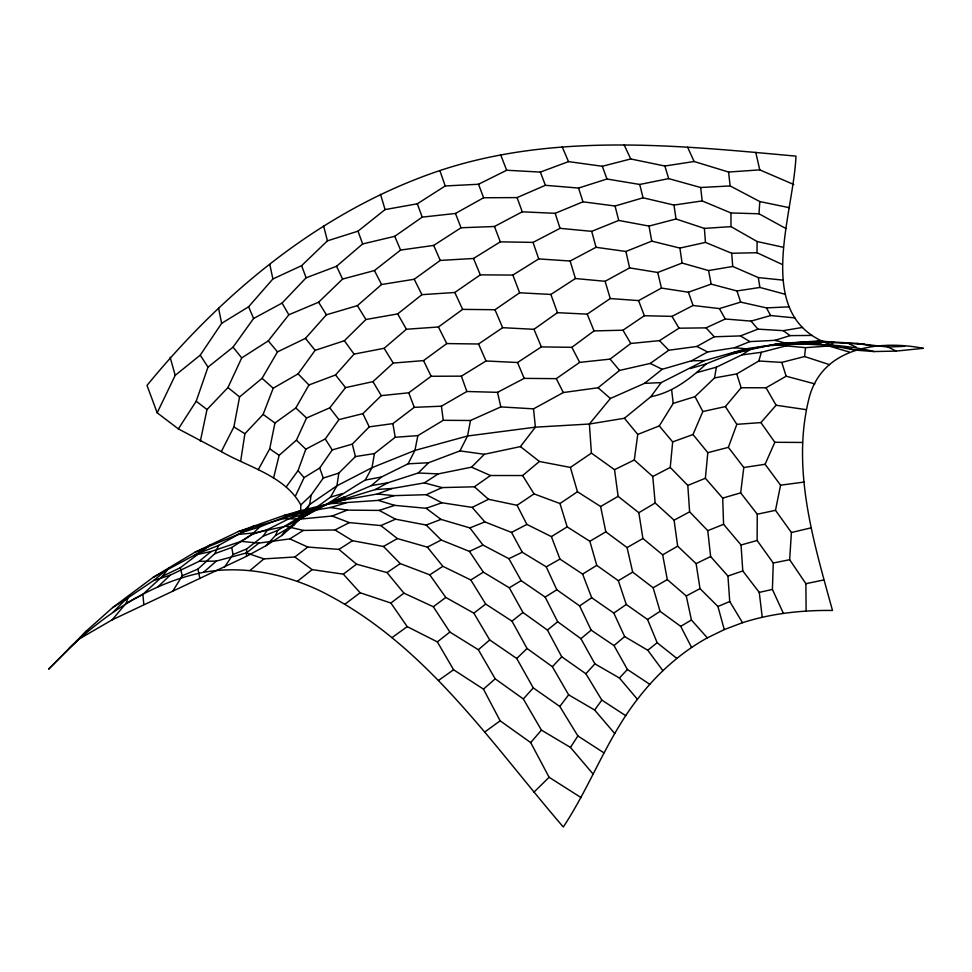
<?xml version="1.0" encoding="UTF-8"?>
<svg xmlns="http://www.w3.org/2000/svg" width="972" height="972" viewBox="0 0 972 972"><rect width="100%" height="100%" fill="white"/><g stroke="black" fill="none" stroke-linecap="round" stroke-linejoin="round"><path stroke-width="1.46" d="M783.347 613.283L772.4 589.409L773.262 563.007L757.115 540.481L757.273 514.212L740.664 492.853L743.799 467.508L728.368 447.351L736.825 424.327L725.391 406.575L702.829 411.545L692.987 434.533L672.673 441.908L670.243 467.435L687.812 485.429L689.622 511.831L707.774 530.663L710.629 556.555L727.943 576.044L729.729 601.51L742.535 622.688C771.537 613.368 802.107 610.1 832.482 610.465C813.528 541.538 790.637 467.253 809.676 395.859C823.964 346.542 880.353 339.945 923.4 348.316L896.257 351.086L874.12 351.548L854.862 350.09L838.192 346.846L809.263 343.165L785.182 343.031L746.119 348.778L704.591 360.588L661.167 382.603L644.497 383.369L610.392 398.484L589.372 424.023L591.413 453.11L614.535 469.683L618.119 496.364L638.835 512.706L642.917 538.5L662.661 554.83L667.302 579.591L686.268 595.982L691.432 619.99L707.337 637.863L724.262 629.601L742.535 622.688M782.266 264.457L756.981 252.732L757.127 241.53L731.005 226.634L704.372 228.396L676.014 218.992L649.004 226.075L618.727 220.437L591.717 231.348L560.054 228.335L533.045 242.393L500.301 241.846L473.498 258.479L440.243 260.423L414.23 279.256L381.559 284.517L357.392 305.645L326.422 314.782L305.463 338.365L277.506 351.876L262.063 378.327L239.586 396.916L233.888 426.915L221.312 451.603L178.362 428.895L157.185 412.808L147.003 385.422C224.168 291.102 323.166 209.782 439.866 170.55C554.818 132.471 677.727 145.302 795.959 156.14C793.48 218.311 748.975 323.506 838.192 346.846M802.544 327.43L783.262 330.662L757.941 329.131L740.482 335.911L714.298 336.774L696.839 346.457L668.809 350.236L650.256 363.431L619.577 370.429L598.072 387.755L563.335 392.542L533.531 408.848L535.39 427.17L520.421 446.598L484.372 454.276L471.554 467.155L438.25 473.899L424.375 482.89L392.238 488.466L377.282 493.995L345.862 499.559L299.655 510.968L283.727 515.537L238.456 531.538L194.947 552.218L153.187 577.332L112.667 607.561L86.617 630.755L48.6 669.161L78.635 639.297L112.132 619.869L246.438 556.349L265.769 545.839L281.807 535.511L293.787 525.123L300.591 514.844L300.785 504.966C285.063 475.879 248.261 467.143 221.312 451.603M246.438 556.349L246.669 548.937L263.096 536.216L277.64 530.408L306.435 513.167L371.365 485.636L388.12 482.695L418.239 472.987L438.25 473.899M806.116 610.987L805.885 583.686L789.653 559.714L791.415 532.51L775.498 510.324L780.565 485.174L765.098 464.288L774.818 442.284L760.918 422.601L736.825 424.327M785.777 228.444L758.986 213.779L759.788 201.556L730.142 185.931L700.678 187.511L668.675 178.617L639.722 184.461L606.978 179.006L578.534 188.058L545.389 185.3L517.08 197.595L483.631 197.753L455.455 213.463L422.213 217.133L394.741 236.318L362.629 243.96L336.543 266.279L306.107 277.798L282.05 303.094L253.595 318.488L233.025 347.162L207.984 367.124L196.21 401.205L178.362 428.895M762.23 617.208L759.254 592.398L742.778 570.928L741.053 545L723.581 524.321L722.694 498.114L705.38 478.26L707.81 452.673L692.987 434.533M724.262 629.601L717.931 606.492L700.01 588.607L696.11 563.639L677.666 546.155L674.094 520.178L655.177 502.998L652.771 476.499L634.303 459.987L637.754 434.435L659.271 425.93L673.219 403.404L695.029 396.625L714.517 377.938L736.74 373.916L758.816 360.989L781.792 362.41L804.573 356.53L805.557 347.66L828.837 346.008L849.321 352.034M533.531 408.848L500.823 406.904L470.509 420.487L443.268 420.305L417.863 435.626L395.215 437.266L374.451 453.572L355.436 456.573L338.827 473.097L336.932 485.793L330.48 497.154L286.035 529.606L275.55 535.438L265.769 545.839M240.704 460.971L244.895 433.731L263.133 414.4L273.205 388.217L298.088 373.868L315.11 350.357L344.367 340.735L365.922 319.509L397.682 313.907L421.921 294.662L454.799 292.487L480.302 274.857L512.876 275.064L538.731 258.916L570.139 261.018L596.03 247.301L625.907 251.469L651.75 241.129L679.89 248.079L705.465 242.405L731.697 253.255L756.981 252.732M338.827 473.097L323.287 478.054L311.137 495.149L309.655 504.504L304.734 513.617L293.787 525.123M374.451 453.572L371.997 467.678L365.265 480.047C342.618 493.12 322.011 509.34 297.468 519.024M714.517 377.938L716.4 367.173L741.733 354.95L749.995 349.653L776.142 344.015L817.343 341.014L856.988 343.444L887.958 347.053L904.665 346.311M470.509 420.487L467.532 436.003L459.95 450.899L428.543 462.745L408.094 463.814L381.425 477.021L371.365 485.636M417.863 435.626L414.923 450.425L408.094 463.814M258.224 469.755L269.706 448.821L274.93 423.014L295.84 407.973L308.938 384.973L335.522 374.985L354.075 354.112L384.134 348.304L406.405 329.241L438.421 326.993L462.648 309.375L494.991 309.74L519.619 292.791L550.881 294.443L575.424 278.527L605.106 281.297L629.613 267.895L657.716 272.476L682.089 263.048L708.576 270.568L732.73 266.45L758.294 277.579L782.8 280.106M200.341 441.203L206.987 409.564L227.946 387.561L241.724 357.903L268.272 340.88L288.818 314.782L318.585 302.231L342.606 279.049L374.439 270.556L400.586 250.071L433.694 245.418L461.044 227.764L494.469 226.5L522.243 211.811L555.158 213.318L583.006 201.811L615.057 206.015L643.075 197.802L673.985 205.068L702.173 200.925L730.956 212.953L758.986 213.779M273.497 478.321L279.134 455.333L296.411 440.182L306.569 417.996L329.775 407.827L345.546 387.609L372.969 381.644L393.223 363.066L423.537 360.612L446.768 343.578L478.564 344.003L502.633 327.685L533.968 329.314L557.43 312.68L587.222 314.138L610.246 298.55L638.568 300.603L661.458 288.077L688.395 292.208L711.152 284.128L736.983 290.956L759.91 287.445L785.024 294.224M758.816 360.989L761.368 352.289L785.996 345.874L792.848 342.411M112.132 619.869L126.117 603.26L128.705 595.654M286.23 486.863L298.04 470.618L305.815 449.173L325.243 438.967L338.9 419.625L362.884 413.647L381.267 395.64L408.75 392.797L431.143 376.261L461.396 376.152L486.012 360.977L517.529 362.52L541.368 346.895L571.864 347.32L594.026 330.905L622.967 330.213L644.363 315.718L671.98 316.362L693.072 305.487L719.414 308.598L740.652 302.122L766.495 307.893L789.021 306.836M275.55 535.438L277.64 530.408M173.04 590.769L182.25 575.752L197.948 569.07L214.812 553.663L218.651 545.413L254.348 525.536M295.646 495.623L304.066 477.641L319.703 468.018L332.242 449.915L352.289 444.131L369.238 426.854L392.87 423.622L414.254 407.341L441.41 406.199L466.839 391.497L497.53 392.336L524.187 378.375L556.288 378.655L579.664 362.374L610.076 359.118L630.779 343.481L659.453 340.637L679.015 328.196L706.024 327.868L725.27 318.998L751.04 321.112L770.626 315.548L794.841 317.905M157.185 412.808L175.203 375.35L200.232 355.157L221.628 323.348L248.601 306.788L272.889 278.964L301.624 265.66L327.43 240.837L358.012 231.166L385.082 209.575L417.316 203.804L445.212 185.956L478.528 184.255L506.667 170.246L540.359 172.093L568.499 161.619L602.312 166.273L630.743 158.971L664.872 166.018L694.117 161.51L728.575 172.044L759.764 169.869L793.808 184.522M69.267 648.057C107.041 612.712 152.021 582.532 203.488 572.338C243.559 565.169 284.845 573.845 321.149 591.365C424.533 642.917 490.082 741.891 563.298 827.002C590.514 785.886 606.941 738.404 637.425 699.293C656.404 674.483 679.89 652.965 707.337 637.863M593.054 773.991L570.467 747.419L577.878 735.95L559.799 706.462L533.288 687.909L516.74 658.481L489.73 639.953L473.85 613.162L445.796 597.452L429.794 574.841L400.245 563.59L383.49 546.471L352.508 540.711L335 529.971L303.349 530.42L285.768 526.253L254.579 532.887L238.043 534.466L194.947 552.218M224.423 567.198L233.025 554.55L246.669 548.937M263.096 536.216L267.92 529.412L302.426 511.855L375.18 489.584L388.12 482.695M281.807 535.511L286.035 529.606M614.681 733.483L594.645 710.022L601.826 700.083L585.873 673.754L561.755 656.793L547.418 630.075L522.96 612.482L509.279 587.768L483.363 572.156L469.44 551.391L441.227 540.031L426.161 525.05L395.555 519.182L379.214 510.409L347.198 510.13L330.529 507.53L283.727 515.537M300.591 514.844L309.655 504.504L336.932 485.793L371.997 467.678L414.923 450.425L467.532 436.003L535.39 427.17L589.372 424.023L624.413 418.264L650.839 396.722L661.167 382.603M559.799 706.462L568.632 694.834L552.363 666.707L527.055 648.482L511.989 621.144L485.684 604.062L470.813 579.968L442.843 566.312L427.364 547.151L397.378 538.561L380.854 525.573L349.312 522.596L332.12 516.023L300.202 519.097L283.532 518.611L238.456 531.538M126.117 603.26L142.884 594.342L162.494 576.25L168.849 568M725.391 406.575L741.162 387.743L766.045 387.767L786.154 376.213L814.864 383.891M581.171 797.66L549.107 777.26L530.7 742.596L541.416 730.118L523.313 698.941L495.198 678.845L478.358 649.746L449.866 632.055L433.33 606.747L403.927 593.151L387.014 572.581L356.542 564.173L338.936 549.399L307.784 547.054L289.802 538.877L258.868 543.105L241.153 541.355L211.179 551.501L194.643 555.085L153.187 577.332M760.918 422.601L776.093 405.239L805.946 409.613M523.313 698.941L533.288 687.909M585.873 673.754L594.9 663.852L580.916 638.677L557.685 621.752L545.146 597.075L521.162 580.636L508.903 558.693L482.975 545.085L469.901 527.905L441.009 519.4L426.125 508.283L394.668 505.355L378.29 500.386L330.237 503.678M78.635 639.297L86.617 630.755M594.9 663.852L619.419 678.006L627.414 669.489L614 645.578L591.158 630.148L579.604 605.896L556.822 589.785L546.24 566.834L522.268 552.23L511.527 532.413L484.846 521.915L472.198 507.396L441.896 502.767L426.295 494.699L394.025 495.647L377.282 493.995M552.363 666.707L561.755 656.793M113.153 612.129L125.947 599.202L153.673 580.478L166.321 570.127M418.239 472.987L428.543 462.745M533.871 792.253L549.107 777.26M516.74 658.481L527.055 648.482M214.812 553.663L231.761 547.467L251.979 534.418L259.67 527.006L299.655 510.968M158.059 586.711L170.161 575.193L199.09 561.342L211.179 551.501M300.785 504.966L311.137 495.149M650.839 396.722C672.539 392.506 690.363 378.691 706.182 363.929C727.287 354.914 749.12 347.842 772.035 345.352C802.617 339.775 833.636 342.752 864.387 344.246M199.09 561.342L216.367 561.075L246.414 552.934L263.934 558.876L294.82 557.005L312.17 569.604L343.323 574.16L360.126 592.75L390.89 603.041L407.219 626.636L437.364 641.897L453.584 669.769L483.449 689.136L495.198 678.845M203.488 572.338L216.367 561.075M478.358 649.746L489.73 639.953M162.494 576.25L180.33 567.721L210.657 544.527M614 645.578L624.656 636.587L647.777 650.244L662.855 670.619M471.554 467.155L490.471 475.515L522.644 475.539L539.399 461.469L570.406 467.435L591.413 453.11M250.035 570.442L263.934 558.876M580.916 638.677L591.158 630.148M547.418 630.075L557.685 621.752M647.777 650.244L657.157 642.723L647.559 619.504L626.26 604.475L618.338 580.697L596.759 565.364L589.858 541.283L567.174 526.873L559.969 503.532L534.029 493.885L522.644 475.539M297.396 581.341L312.17 569.604M644.497 383.369L662.211 369.287L691.542 360.794L707.628 351.973L734.492 347.757L749.837 341.609L774.939 340.334L790.066 335.619L812.215 335.437M246.414 552.934L258.868 543.105M511.989 621.144L522.96 612.482M437.364 641.897L449.866 632.055M473.85 613.162L485.684 604.062M294.82 557.005L307.784 547.054M828.837 346.008L833.794 342.229M390.89 603.041L403.927 593.151M343.323 574.16L356.542 564.173M344.866 604.22L360.126 592.75M433.33 606.747L445.796 597.452M484.821 731.965L500.143 720.811L530.7 742.596M391.971 637.656L407.219 626.636M438.506 680.436L453.584 669.769M424.375 482.89L442.102 487.592L474.409 486.802L490.471 475.515M474.409 486.802L488.503 499.28L517.055 505.306L526.909 524.418L551.391 536.605L559.957 559.094L582.605 574.088L591.705 597.744L613.818 613.077L626.26 604.475M387.014 572.581L400.245 563.59M579.604 605.896L591.705 597.744M517.055 505.306L534.029 493.885M559.969 503.532L577.465 491.759L600.611 506.509L605.823 531.818L627.086 547.588L632.675 572.107L653.135 587.768L660.073 611.327L680.716 626.345L691.566 647.425M429.794 574.841L442.843 566.312M647.559 619.504L660.073 611.327M338.936 549.399L352.508 540.711M194.643 555.085L208.482 546.361M112.667 607.561L125.947 599.202M241.153 541.355L254.579 532.887M289.802 538.877L303.349 530.42M545.146 597.075L556.822 589.785M470.813 579.968L483.363 572.156M551.391 536.605L567.174 526.873M582.605 574.088L596.759 565.364M302.426 517.821L310.36 512.985M509.279 587.768L521.162 580.636M618.338 580.697L632.675 572.107M589.858 541.283L605.823 531.818M638.835 512.706L655.177 502.998M680.716 626.345L691.432 619.99M600.611 506.509L618.119 496.364M662.661 554.83L677.666 546.155M653.135 587.768L667.302 579.591M627.086 547.588L642.917 538.5M383.49 546.471L397.378 538.561M546.24 566.834L559.957 559.094M674.094 520.178L689.622 511.831M686.268 595.982L700.01 588.607M511.527 532.413L526.909 524.418M652.771 476.499L670.243 467.435M335 529.971L349.312 522.596M427.364 547.151L441.227 540.031M472.198 507.396L488.503 499.28M285.768 526.253L300.202 519.097M238.043 534.466L252.769 527.188M614.535 469.683L634.303 459.987M696.11 563.639L710.629 556.555M508.903 558.693L522.268 552.23M304.734 513.617L312.158 510.13M469.44 551.391L482.975 545.085M426.295 494.699L442.102 487.592M380.854 525.573L395.555 519.182M717.931 606.492L729.729 601.51M687.812 485.429L705.38 478.26M707.774 530.663L723.581 524.321M469.901 527.905L484.846 521.915M201.775 552.035L218.651 545.413M332.12 516.023L347.198 510.13M426.161 525.05L441.009 519.4M283.532 518.611L298.866 512.839M332.424 501.382L345.011 496.668M426.125 508.283L441.896 502.767M727.943 576.044L742.778 570.928M331.999 502.609L345.716 498.126M379.214 510.409L394.668 505.355M291.551 517.955L306.435 513.167M153.673 580.478L170.161 575.193M251.979 534.418L267.92 529.412M243.219 532.036L259.67 527.006M378.29 500.386L394.025 495.647M330.48 497.154L342.618 493.521M330.529 507.53L346.166 502.901M722.694 498.114L740.664 492.853M690.242 368.534L706.182 363.929M741.053 545L757.115 540.481M696.742 372.628L716.4 367.173M286.582 516.035L302.426 511.855M707.81 452.673L728.368 447.351M733.568 353.529L749.995 349.653M791.415 532.51L811.268 527.808M759.254 592.398L772.4 589.409M732.123 352.885L745.767 349.969M330.93 502.779L345.862 499.559M757.273 514.212L775.498 510.324M805.885 583.686L823.612 579.992M773.262 563.007L789.653 559.714M365.265 480.047L381.425 477.021M743.799 467.508L765.098 464.288M741.733 354.95L761.368 352.289M780.565 485.174L804.233 482.051M776.142 344.015L786.421 343.14M809.263 343.165L824.025 341.925M375.18 489.584L392.238 488.466M771.768 345.485C805.958 343.225 840.792 343.468 874.12 351.548M772.035 345.352L784.1 344.732M691.542 360.794L704.591 360.588M774.818 442.284L802.459 442.454M808.327 344.27L818.801 344.695M817.343 341.014L826.066 341.682M734.492 347.757L746.119 348.778M785.996 345.874L805.557 347.66M459.95 450.899L484.372 454.276M856.988 343.444L874.253 346.19M811.341 342.363L821.425 344.161M759.788 201.556L789.446 207.716M757.127 241.53L783.311 247.277M774.939 340.334L785.182 343.031M844.364 346.98L854.862 350.09M804.573 356.53L829.444 364.634M849.249 343.906L856.381 347.271M887.958 347.053L896.257 351.086M650.256 363.431L662.211 369.287M696.839 346.457L707.628 351.973M568.632 694.834L594.645 710.022M541.416 730.118L570.467 747.419M740.482 335.911L749.837 341.609M233.888 426.915L244.895 433.731M577.878 735.95L603.916 752.826M601.826 700.083L625.786 715.684M627.414 669.489L649.758 684.276M269.706 448.821L279.134 455.333M783.262 330.662L790.066 335.619M263.133 414.4L274.93 423.014M196.21 401.205L206.987 409.564M520.421 446.598L539.399 461.469M657.157 642.723L676.767 658.336M227.946 387.561L239.586 396.916M598.072 387.755L610.392 398.484M262.063 378.327L273.205 388.217M295.84 407.973L306.569 417.996M296.411 440.182L305.815 449.173M298.088 373.868L308.938 384.973M659.453 340.637L668.809 350.236M706.024 327.868L714.298 336.774M751.04 321.112L757.941 329.131M298.04 470.618L304.066 477.641M619.419 678.006L637.425 699.293M610.076 359.118L619.577 370.429M659.271 425.93L672.673 441.908M268.272 340.88L277.506 351.876M624.413 418.264L637.754 434.435M233.025 347.162L241.724 357.903M305.463 338.365L315.11 350.357M335.522 374.985L345.546 387.609M329.775 407.827L338.9 419.625M344.367 340.735L354.075 354.112M200.232 355.157L207.984 367.124M325.243 438.967L332.242 449.915M318.585 302.231L326.422 314.782M357.392 305.645L365.922 319.509M384.134 348.304L393.223 363.066M671.98 316.362L679.015 328.196M372.969 381.644L381.267 395.64M622.967 330.213L630.779 343.481M282.05 303.094L288.818 314.782M766.045 387.767L776.093 405.239M397.682 313.907L406.405 329.241M719.414 308.598L725.27 318.998M766.495 307.893L770.626 315.548M483.449 689.136L500.143 720.811M695.029 396.625L702.829 411.545M571.864 347.32L579.664 362.374M374.439 270.556L381.559 284.517M556.288 378.655L563.335 392.542M438.421 326.993L446.768 343.578M414.23 279.256L421.921 294.662M423.537 360.612L431.143 376.261M362.884 413.647L369.238 426.854M336.543 266.279L342.606 279.049M624.206 144.998L630.743 158.971M454.799 292.487L462.648 309.375M613.818 613.077L624.656 636.587M687.617 147.222L694.117 161.51M478.564 344.003L486.012 360.977M433.694 245.418L440.243 260.423M562.193 146.845L568.499 161.619M248.601 306.788L253.595 318.488M494.991 309.74L502.633 327.685M394.741 236.318L400.586 250.071M533.968 329.314L541.368 346.895M517.529 362.52L524.187 378.375M473.498 258.479L480.302 274.857M587.222 314.138L594.026 330.905M455.455 213.463L461.044 227.764M500.689 154.888L506.667 170.246M638.568 300.603L644.363 315.718M540.359 172.093L545.389 185.3M494.469 226.5L500.301 241.846M512.876 275.064L519.619 292.791M408.75 392.797L414.254 407.341M478.528 184.255L483.631 197.753M417.316 203.804L422.213 217.133M301.624 265.66L306.107 277.798M602.312 166.273L606.978 179.006M517.08 197.595L522.243 211.811M358.012 231.166L362.629 243.96M550.881 294.443L557.43 312.68M319.703 468.018L323.287 478.054M461.396 376.152L466.839 391.497M688.395 292.208L693.072 305.487M439.866 170.55L445.212 185.956M533.045 242.393L538.731 258.916M736.983 290.956L740.652 302.122M578.534 188.058L583.006 201.811M555.158 213.318L560.054 228.335M736.74 373.916L741.162 387.743M781.792 362.41L786.154 376.213M664.872 166.018L668.675 178.617M570.139 261.018L575.424 278.527M380.489 194.291L385.082 209.575M605.106 281.297L610.246 298.55M570.406 467.435L577.465 491.759M170.124 357.246L175.203 375.35M591.717 231.348L596.03 247.301M323.603 225.978L327.43 240.837M615.057 206.015L618.727 220.437M352.289 444.131L355.436 456.573M639.722 184.461L643.075 197.802M657.716 272.476L661.458 288.077M180.33 567.721L182.25 575.752M755.779 152.397L759.764 169.869M625.907 251.469L629.613 267.895M497.53 392.336L500.823 406.904M269.815 264.493L272.889 278.964M197.948 569.07L199.904 578.571M218.566 308.197L221.628 323.348M708.576 270.568L711.152 284.128M649.004 226.075L651.75 241.129M231.761 547.467L233.025 554.55M392.87 423.622L395.215 437.266M758.294 277.579L759.91 287.445M679.89 248.079L682.089 263.048M673.985 205.068L676.014 218.992M441.41 406.199L443.268 420.305M671.688 390.149L673.219 403.404M728.575 172.044L730.142 185.931M700.678 187.511L702.173 200.925M142.884 594.342L143.783 604.268M731.697 253.255L732.73 266.45M704.372 228.396L705.465 242.405M730.956 212.953L731.005 226.634"/></g></svg>
